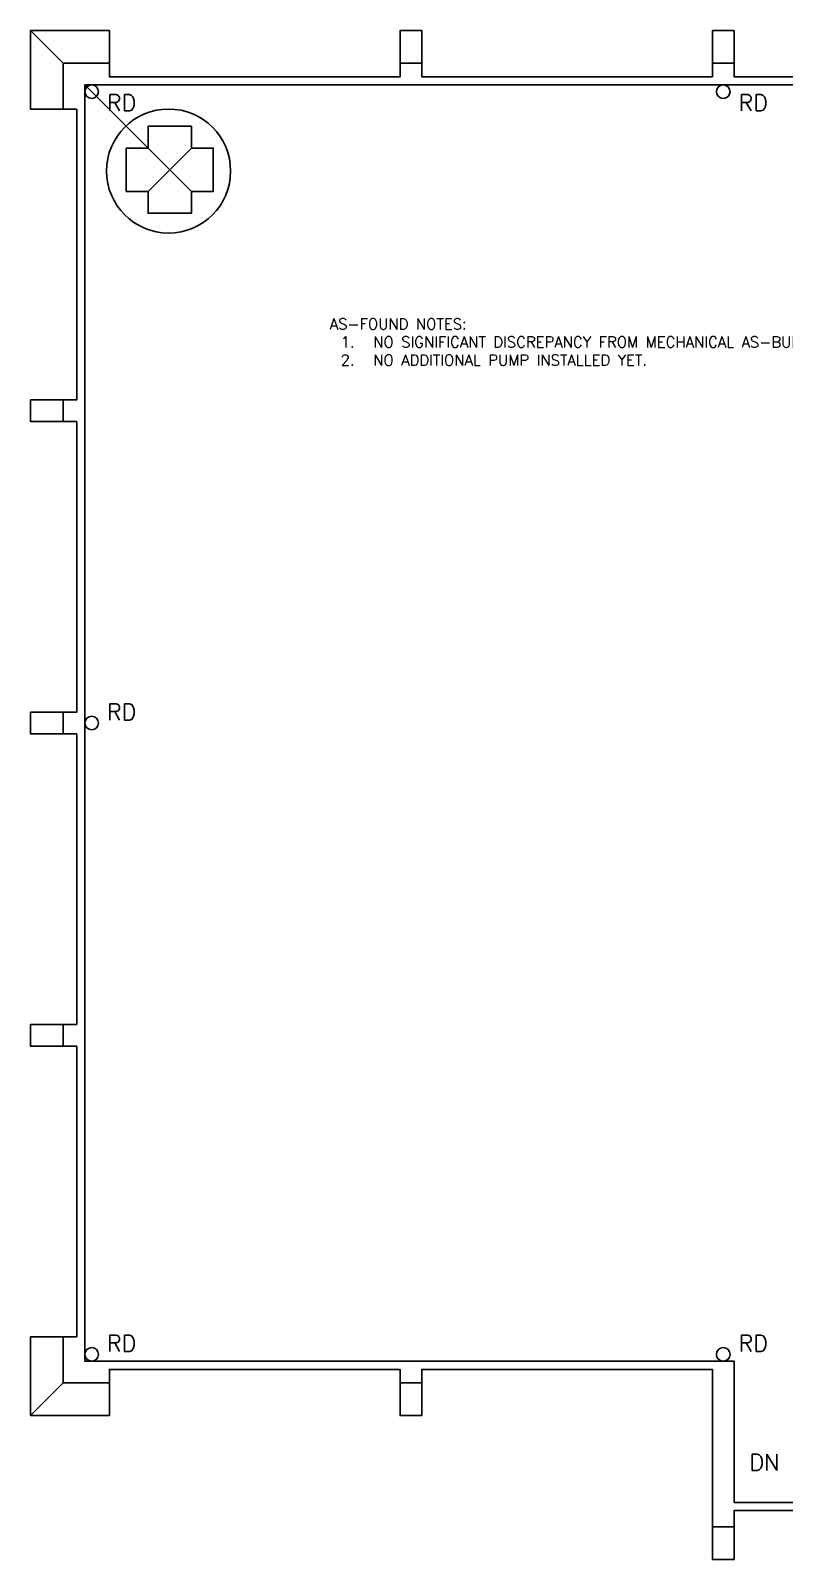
# Model space of a CAD drawing. Header units: inches. Extents: x 68509 to 118759, y -70653 to -42503.
# Drawn here: x 68509 to 82385, y -70653 to -42503 of the extents above; entities that cross this region are included whole.
import ezdxf

# ---------------------------------------------------------------- set-up
doc = ezdxf.new("R2010")
doc.units = ezdxf.units.IN
doc.header["$MEASUREMENT"] = 0
doc.layers.add('FENCE', color=1, linetype='Continuous')
doc.layers.add('M-X-BKGD', color=8, linetype='Continuous')
doc.styles.add('SIMS', font='simplex.shx')

msp = doc.modelspace()

# ---------------------------------------------------------------- linework, layer by layer
at = {"layer": 'M-X-BKGD'}
for p, q in [((69109, -43103), (68509, -42503)), ((69509, -43503), (70671, -44665)), ((70671, -44665), (71471, -45465)), ((71471, -44665), (70671, -45465)), ((69109, -67403), (68509, -68003))]:
    msp.add_line(p, q, dxfattribs=at)
for points in [[(69959, -43103), (69959, -42503), (68509, -42503), (68509, -43953), (69109, -43953)], [(75709, -43103), (75709, -42503), (75309, -42503), (75309, -43103)], [(81459, -43103), (81459, -42503), (81059, -42503), (81059, -43103)], [(86709, -69753), (81459, -69753), (81459, -70053), (81059, -70053), (81059, -67153), (75709, -67153), (75709, -67403), (75309, -67403), (75309, -67153), (69959, -67153), (69959, -67403), (69109, -67403), (69109, -66553), (69359, -66553), (69359, -61203), (69109, -61203), (69109, -60803), (69359, -60803), (69359, -55453), (69109, -55453), (69109, -55053), (69359, -55053), (69359, -49703), (69109, -49703), (69109, -49303), (69359, -49303), (69359, -43953), (69109, -43953), (69109, -43103), (69959, -43103), (69959, -43353), (75309, -43353), (75309, -43103), (75709, -43103), (75709, -43353), (81059, -43353), (81059, -43103), (81459, -43103), (81459, -43353), (86709, -43353)], [(86709, -67403), (86709, -69603), (81459, -69603), (81459, -67003), (69509, -67003), (69509, -43503), (86709, -43503)], [(69109, -49303), (68509, -49303), (68509, -49703), (69109, -49703)], [(69109, -55453), (68509, -55453), (68509, -55053), (69109, -55053)], [(69109, -61203), (68509, -61203), (68509, -60803), (69109, -60803)], [(69959, -67403), (69959, -68003), (68509, -68003), (68509, -66553), (69109, -66553)], [(75709, -67403), (75709, -68003), (75309, -68003), (75309, -67403)], [(81459, -70053), (81459, -70653), (81059, -70653), (81059, -70053)]]:
    msp.add_lwpolyline(points, dxfattribs=at)
msp.add_lwpolyline([(70271, -44665), (70271, -45465), (70671, -45465), (70671, -45865), (71471, -45865), (71471, -45465), (71871, -45465), (71871, -44665), (71471, -44665), (71471, -44265), (70671, -44265), (70671, -44665)], close=True, dxfattribs=at)
for centre, radius in [((69634, -43628), 125), ((81259, -43628), 125), ((71049, -45090), 1142), ((69634, -55253), 125), ((69634, -66878), 125), ((81259, -66878), 125)]:
    msp.add_circle(centre, radius, dxfattribs=at)

# ---------------------------------------------------------------- texts
at = {"layer": 'FENCE', "color": 3, "insert": (74016, -47804), "char_height": 200, "width": 9930.5, "attachment_point": 1, "style": 'SIMS'}
msp.add_mtext('\\A1;AS-FOUND NOTES:\\P\\pi-600,l800,t800;1.^INO SIGNIFICANT DISCREPANCY FROM MECHANICAL AS-BUILT FOUND.\\P2.^INO ADDITIONAL PUMP INSTALLED YET.', dxfattribs=at)
at = {"layer": 'M-X-BKGD', "style": 'SIMS'}
for s, p in [('RD', (69917, -43982)), ('RD', (81542, -43982)), ('RD', (69917, -55199)), ('RD', (69917, -66824)), ('RD', (81542, -66824)), ('DN', (81743, -69015))]:
    msp.add_text(s, height=300, dxfattribs=at).set_placement(p)

doc.saveas('drawing.dxf')
